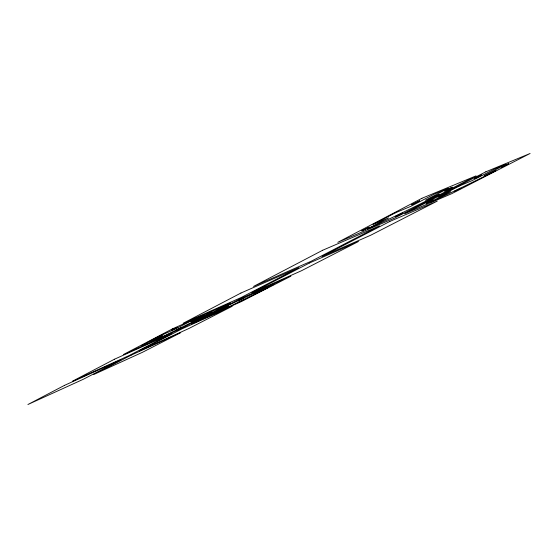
<?xml version="1.0" encoding="UTF-8"?>
<svg xmlns="http://www.w3.org/2000/svg" width="558" height="558" viewBox="0 0 558 558"><rect width="100%" height="100%" fill="white"/><g stroke="black" fill="none" stroke-linecap="round" stroke-linejoin="round"><path stroke-width="0.84" d="M481.784 174.961L474.453 178.553L481.777 174.94M369.257 227.197L361.744 230.838L369.257 227.169M273.72 284.42L268.412 286.993L273.734 284.427M171.418 330.21L177.409 327.351L171.425 330.224M238.573 300.309L244.027 297.658L238.517 300.323M411.658 204.772L419.637 200.866L411.658 204.772M426.34 203.377L433.245 200.001L426.34 203.377M501.537 167.24L508.582 163.766L501.537 167.24M444.656 190.989L452.28 187.244L444.656 190.989M142.053 345.548L147.835 342.8L142.053 345.548M395.622 216.427L402.799 212.933L395.657 216.399M206.286 314.67L212.019 311.922L206.314 314.649M454.379 191.457L461.02 188.206L454.414 191.429M208.908 315.584L214.23 313.045L208.908 315.584M176.753 329.994L182.271 327.372L176.753 329.994M238.838 302.171L243.951 299.716L238.838 302.171M64.484 385.376L27.9 404.522L83.337 379.259L120.905 359.798L64.484 385.376M114.439 359.233L72.317 381.274L128.926 355.648L171.836 333.419L114.439 359.233M172.534 328.822L123.506 354.483L181.036 328.662L230.524 303.029L172.534 328.822M240.93 293.027L183.15 323.27L241.189 297.505L298.886 267.624L240.93 293.027M322.622 250.27L253.52 286.435L311.385 261.151L379.517 225.864L322.622 250.27M421.918 198.299L337.806 242.325L394.387 218.164L476.065 175.868L421.918 198.299M159.944 335.888L146.866 342.724L162.79 335.595L150.102 342.207L165.447 335.33L206.216 315.228L191.324 321.875L204.932 314.803L189.497 321.68L175.91 328.76L159.944 335.888M395.343 212.828L373.009 224.504L388.57 217.92L367.352 228.982C391.751 218.164 415.654 206.321 439.488 194.303L425.433 200.203L448.416 188.255L433.922 194.289L410.737 206.369L395.343 212.828M131.437 355.028L93.716 374.523L142.506 352.286L180.743 332.673L131.437 355.028M182.494 328.627L139.479 350.87L188.869 328.509L232.184 306.293L182.494 328.627M241.23 298.265L191.708 323.87L241.419 301.55L290.885 276.182L241.23 298.265M309.509 262.971L251.888 292.755L301.48 270.742L358.501 241.495L309.509 262.971M389.868 221.428L321.987 256.52L370.784 235.197L437.249 201.103L389.868 221.428M485.816 171.822L404.662 213.777L451.645 193.717L530.1 153.478L485.816 171.822M227.622 305.672L214.418 312.487L228.103 306.363L215.311 312.961L228.564 307.019L267.38 287.921L254.553 293.647L268.168 286.645L227.622 305.672M459.45 185.926L437.911 197.058L450.711 191.638L430.19 202.212C452.364 192.364 474.07 181.531 495.776 170.685L484.163 175.561L506.183 164.233L494.304 169.172L472.061 180.639L459.45 185.926"/></g></svg>
